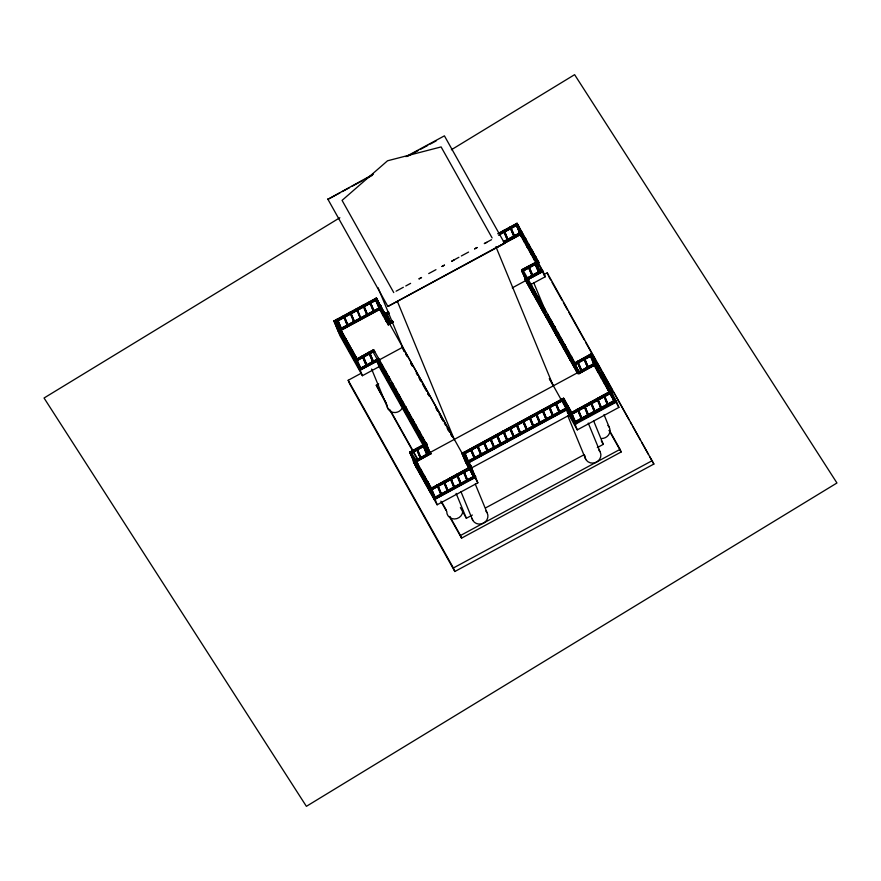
<?xml version="1.0" encoding="UTF-8"?>
<svg xmlns="http://www.w3.org/2000/svg" width="881" height="881" viewBox="0 0 881 881"><rect width="100%" height="100%" fill="white"/><g stroke="black" fill="none" stroke-linecap="round" stroke-linejoin="round"><path stroke-width="1.32" d="M339.846 217.739L44.05 398.014L306.39 806.335L836.95 482.986L574.61 74.665L451.358 149.77M327.875 199.348L373.412 174.185M405.91 156.642L444.42 135.85L504.648 243.42L387.893 306.445L327.677 198.875M329.076 198.699L339.912 192.851M342.313 191.551L349.537 187.653M351.948 186.354L362.774 180.506M365.186 179.206L372.41 175.308M407.308 156.466L418.145 150.618M420.545 149.318L427.77 145.42M430.17 144.121L436.194 140.872M376.87 361.199L379.127 366.672L362.41 375.702L340.044 335.804L333.921 320.937L376.44 297.998L381.341 309.176L379.909 309.947L375.813 300.179L379.645 309.517M334.042 321.224L376.539 298.23M335.661 320.728L334.24 321.499L338.007 330.65L339.438 329.879M497.71 233.729L517.026 223.256L538.952 262.483L522.664 271.216L521.827 269.663L537.025 261.745M498.998 233.278L517.125 223.488M379.865 309.396L341.299 330.21L337.291 319.131M343.942 317.259L343.205 315.938L347.731 326.455L343.81 315.607M350.473 313.735L349.724 312.425L354.261 322.931L350.341 312.094M356.992 310.211L356.254 308.901L360.781 319.407L356.871 308.57L361.397 319.076L360.659 317.755M363.523 306.698L362.785 305.377L367.311 315.883L363.39 305.046M370.042 303.174L369.304 301.853L373.83 312.37L369.921 301.522M377.277 299.551L336.201 321.73L377.233 299.408M376.121 300.751L377.553 299.981M499.659 234.401L517.764 224.578L520.605 231.472M498.536 235.249L516.651 225.459M396.109 291.193L403.355 287.272M405.778 285.973L410.601 283.363M419.059 278.803L421.47 277.493M428.717 273.584L435.963 269.674M442.009 266.414L444.42 265.115M451.667 261.194L458.913 257.285M461.325 255.986L468.571 252.065M474.617 248.805L477.028 247.506M491.521 239.687L484.275 243.596L486.741 242.385M419.114 278.892L421.525 277.592M442.064 266.502L444.476 265.203M451.722 261.294L454.133 259.983M474.661 248.905L477.084 247.605M337.621 327.534L339.042 326.763M379.204 306.258L380.636 305.487L380.955 306.048L379.524 306.819L379.204 306.258L383.301 315.971L384.722 315.2M337.786 330.32L379.16 307.987L340.484 328.701L341.299 330.21M519.239 233.047L520.572 232.033M503.315 241.702L519.867 232.771M503.965 241.592L519.625 233.135M504.042 241.79L519.713 233.333M341.222 330.012L379.788 309.198M520.726 233.234L522.158 232.463M520.374 234.456L387.893 306.445M495.144 248.321L520.451 234.654M342.423 332.798L341.002 333.569L344.768 342.72M522.51 235.502L521.089 236.273L517.345 227.199L518.777 226.428L521.574 233.234M384.017 311.522L382.585 312.292L386.682 322.005L388.103 321.235L384.017 311.522L387.783 320.673L386.363 321.444L383.059 313.438M382.905 312.854L384.336 312.083M342.819 335.914L341.388 336.685L337.302 326.972L338.722 326.201L341.09 331.917M384.909 313.658L388.466 311.731M385.008 313.889L388.565 311.973M384.226 315.75L389.204 313.052M389.303 313.295L384.314 315.982L375.702 300.608M344.383 339.603L345.804 338.833M527.488 245.292L528.919 244.522M388.796 322.435L392.463 320.475M391.351 321.367L388.829 322.435M349.195 344.867L347.764 345.638L351.541 354.79L352.962 354.019L352.642 353.457M393.201 321.796L388.257 324.88L389.567 323.756M389.666 323.999L393.3 322.039M349.581 347.984L348.149 348.755L344.064 339.042L345.495 338.271L348.788 346.277M351.145 351.673L352.576 350.902M534.249 257.362L535.681 256.591M536.044 259.631L534.613 260.402L530.869 251.327L532.3 250.556L534.635 256.228M355.957 356.937L354.525 357.708L358.303 366.859L359.723 366.089L355.638 356.365L354.206 357.135L357.983 366.287L359.415 365.516M333.921 320.937L356.464 360.979L374.513 351.233L373.181 352.125L425.215 445.037L426.646 444.266L373.676 349.68L355.671 359.8M525.395 279.222L521.574 269.949L538.192 261.117M355.726 359.657L373.676 349.68M356.342 360.054L354.922 360.825L350.825 351.101L352.257 350.33L354.933 356.618M521.959 271.557L574.005 364.47L575.425 363.699L523.391 270.786L521.959 271.557L538.93 262.439M537.674 265.875L539.106 265.104M527.686 277.691L542.024 269.96L542.861 271.513L528.523 279.244M377.531 358.996L359.415 368.908L377.564 359.107M527.785 277.922L542.024 269.96M377.63 359.228L376.198 359.999L428.97 454.156M360.153 369.932L378.301 360.428M512.257 287.867L526.232 280.323M528.589 279.046L542.993 271.271L537.014 260.6M362.41 375.702L360.153 370.229L402.705 347.246M543.588 274.795L547.211 272.835L653.867 464.056L454.838 571.505L349.636 383.797L348.182 380.284L361.452 373.115M530.847 284.53L545.251 276.755L542.993 271.271M532.95 291.215L534.371 290.444M534.668 293.329L533.236 294.1L529.25 284.618L530.67 283.847L533.897 291.644M536.331 297.249L537.751 296.479L540.053 302.051M387.541 377.806L388.973 377.035M387.376 405.745L376.264 385.228L378.687 383.929M389.259 379.931L387.838 380.691L384.16 371.782L385.592 371.011L388.345 377.696M541.132 302.513L539.712 303.284L543.39 312.193L544.81 311.434M541.43 305.399L540.009 306.17L536.011 296.677L537.443 295.906L539.271 300.366M392.651 385.955L391.219 386.726L387.222 377.244L388.653 376.473L390.349 380.383M543.092 309.308L544.513 308.537L545.901 311.885M394.303 389.876L395.734 389.105M547.905 314.572L546.473 315.343L550.151 324.263M548.191 317.457L546.771 318.228L542.773 308.746M399.412 398.025L397.981 398.796L393.983 389.314M554.567 326.411L553.136 327.181L557.045 336.63M553.191 327.28L554.623 326.51M404.401 407.848L405.778 406.978L408.63 413.894M553.29 327.523L554.667 326.642M404.445 407.98L405.877 407.209M556.649 333.514L558.08 332.743L560.834 339.427M407.87 414.081L409.291 413.31M556.913 336.333L558.378 335.628L554.347 326.08L552.916 326.851L556.594 335.771M408.123 416.9L409.555 416.129M561.461 338.778L560.041 339.548L563.708 348.469L565.139 347.698M561.759 341.663L560.327 342.434L556.34 332.941L557.761 332.181L559.6 336.63M563.422 345.583L564.842 344.812L566.681 349.272M414.632 426.14L416.063 425.369M416.35 428.254L414.929 429.025L411.251 420.116L412.682 419.345L414.51 423.805M568.223 350.847L566.802 351.618L570.481 360.527L571.901 359.756M417.99 434.498L419.422 433.727L419.73 434.289L418.31 435.06L414.312 425.578M568.52 353.733L567.089 354.503L563.102 345.011M590.953 356.012L575.513 364.349L574.775 363.027L591.294 353.821L612.736 392.133L569.963 415.292L565.976 405.844M413.607 461.27L434.895 499.307L475.597 477.326L477.854 482.81L437.152 504.78L415.92 466.908L409.797 452.063L426.415 443.088L427.197 444.553L410.579 453.528M409.896 452.294L425.325 443.969M411.042 451.821L409.709 452.823L411.042 451.821L432.219 489.66M573.905 364.238L575.425 363.699M426.547 444.035L425.215 445.037M590.501 356.409L591.922 355.638L592.241 356.199L590.81 356.97L590.501 356.409L594.598 366.166L596.03 365.395M414.422 457.856L412.991 458.627L416.691 467.58L418.112 466.809L417.803 466.247M593.893 362.476L595.325 361.706L595.644 362.278L594.212 363.049L593.893 362.476L597.99 372.2L599.41 371.43M578.354 371.264L576.923 372.035L573.245 363.115L574.676 362.344L578.663 371.826M594.576 363.247L577.242 372.597L573.564 363.677L591.294 353.821M416.372 448.638L420.876 459.067L416.988 448.308L421.481 458.737L420.744 457.415M422.902 445.114L427.395 455.543L423.981 445.918M594.664 363.479L414.852 460.73M416.129 460.323L430.28 452.394L430.963 453.616L416.812 461.545M577.661 373.357L579.092 372.586L577.76 373.588L524.889 279.2L577.76 373.588M428.871 453.924L430.402 453.385L426.966 447.185M594.124 365.208L578.784 373.764L594.223 365.439M414.345 462.591L430.963 453.616M416.372 464.661L417.803 463.891M597.274 368.511L598.706 367.74L599.025 368.302L597.593 369.073L597.274 368.511L601.371 378.235L602.791 377.464M421.184 469.925L419.763 470.696L423.453 479.649L424.873 478.879M600.655 374.546L602.086 373.775L602.406 374.337L600.974 375.108L600.655 374.546L604.751 384.27M421.492 472.844L420.072 473.615L416.063 464.089L417.484 463.318L420.116 469.485M465.575 462.073L474.341 477.766L465.675 462.305L461.908 453.175L463.34 452.405L472.095 468.108L429.785 490.827M562.265 399.214L563.598 398.212L572.364 413.905M462.954 452.999L563.598 398.212M462.007 453.418L563.036 398.63L563.774 399.952L463.692 454.321M463.648 452.977L462.228 453.748L465.895 462.635M563.774 399.952L463.593 454.078L462.855 452.757M423.144 476.72L424.565 475.96M604.036 380.581L605.467 379.81L605.787 380.372L604.355 381.143L604.036 380.581L608.132 390.294L609.553 389.523M465.609 459.772L467.04 459.012M566.296 406.405L567.716 405.634M467.822 461.226L568.443 406.901L467.921 461.457M607.416 386.616L608.848 385.845L609.167 386.407L607.736 387.177L607.416 386.616L611.513 396.329L612.934 395.558L611.524 392.133M568.003 408.498L566.582 409.269L562.915 400.37M468.174 462.756L567.992 408.872M468.659 462.778L568.091 409.103M470.025 467.095L429.047 489.506L470.047 467.128L474.65 477.843M610.445 391.34L569.445 413.707L610.423 391.296M437.152 504.78L430.875 488.228M437.527 486.356L436.789 485.035L441.315 495.551L437.405 484.704M444.057 482.832L443.319 481.511L447.845 492.027L443.925 481.18M450.576 479.308L449.839 477.987L454.365 488.503L450.455 477.656M457.107 475.784L456.369 474.463L460.895 484.979L456.975 474.132M463.626 472.26L462.888 470.95L467.426 481.455L463.505 470.619L468.031 481.125L464.243 471.93M470.773 468.417L470.157 468.747L469.419 467.426M471.192 468.108L569.093 415.259L566.835 409.786M610.555 392.948L609.817 391.627L614.343 402.143L610.555 392.948L611.172 392.618L615.059 402.044L575.293 423.508L571.273 412.429M577.925 410.557L577.187 409.247L581.713 419.752L577.804 408.916M584.455 407.044L583.718 405.723L588.244 416.228L584.323 405.392M590.975 403.52L590.237 402.199L594.774 412.704L590.854 401.868M597.714 400.976L601.294 409.191L597.373 398.344M604.036 396.472L603.287 395.151L607.824 405.667L603.903 394.82M429.708 490.629L472.095 468.108M611.194 395.767L612.625 394.996L611.678 392.706M472.337 474.132L473.769 473.372M472.656 474.705L474.077 473.934L470.421 465.036L468.989 465.807L473.945 477.931L468.67 465.245L470.102 464.474L473.24 472.095M574.445 419.995L573.024 420.766L569.357 411.868M574.764 420.556L573.344 421.327L569.677 412.44L571.097 411.669L575.8 422.946L571.747 413.585M434.069 497.787L473.813 476.291L470.498 468.24M574.467 421.999L614.222 400.492L614.971 401.846L575.205 423.32L574.456 421.955M435.357 497.336L473.912 476.522M575.756 421.547L614.31 400.723L610.907 392.452M474.242 477.535L475.663 476.764L434.487 499.395L435.809 498.393M614.575 401.802L616.006 401.031L614.674 402.033L593.431 364.139M612.031 393.741L616.623 401.934L575.018 424.389L549.326 378.566L553.455 385.724M567.067 411.658L577.275 429.873L618.88 407.407L616.623 401.934M460.367 507.566L466.368 518.281L472.37 515.044M485.585 507.908L584.081 454.728M597.296 447.603L603.298 444.354L593.563 420.711M620.059 449.365L621.149 451.986L461.567 538.126L460.488 535.505L620.059 449.365L609.366 430.28M454.838 571.505L453.385 567.981L652.414 460.543M548.665 276.359L550.669 279.949M552.013 282.338L562.067 300.267M563.4 302.657L567.419 309.837M568.763 312.226L584.18 339.725M585.513 342.114L595.567 360.043M596.911 362.432L600.93 369.613M602.263 372.002L612.317 389.931M613.661 392.331L629.067 419.819M630.411 422.219L631.754 424.609M633.087 426.999L640.465 440.148M641.797 442.537L648.504 454.497M649.848 456.887L653.867 464.056M590.677 354.107L591.415 355.428M590.81 355.759L590.072 354.437L593.86 363.633M590.611 355.913L611.216 392.673M612.02 393.928L616.105 401.262M516.42 223.587L517.158 224.908M590.711 356.144L610.643 391.715M532.344 253.034L532.664 253.607L531.232 254.378L527.168 244.731L528.6 243.96L531.728 251.338M537.839 262.846L542.586 271.37L541.154 272.141L519.14 232.804M613.628 398.047L614.949 400.392M616.26 402.727L618.88 407.407M540.593 268.452L545.251 276.755M535.241 262.571L535.978 263.893M534.624 262.901L539.095 273.253L535.086 264.025M538.963 271.601L539.701 272.923L535.703 263.694M584.169 357.664L588.684 368.137L584.643 358.809M510.506 226.78L515.033 237.297L511.454 229.082M583.563 357.994L588.067 368.467L584.499 360.285M528.71 266.095L533.181 276.447L529.173 267.218M528.104 266.425L532.565 276.777L528.567 267.549M577.65 361.188L582.154 371.661L578.123 362.333M596.767 398.675L597.505 399.996M574.676 362.796L575.414 364.106L592.131 355.373M522.929 270.941L522.191 269.619L523.116 271.877M575.711 365.912L579.07 371.903M521.574 269.949L526.133 280.532M576.416 367.817L579.18 372.817M578.784 373.764L578.046 372.454M525.296 278.98L526.045 280.301L542.861 271.513M609.112 430.512L621.149 451.986M492.116 237.925L441.106 146.929L387.541 160.782L342.07 200.383L393.752 292.591M601.305 440.786L603.298 444.354M563.697 398.443L571.692 412.715M570.668 412.76L571.406 414.081M572.353 416.25L576.449 423.618L574.93 424.157L577.275 429.873M562.166 398.983L570.833 414.444M569.357 413.519L570.183 415.028L612.736 392.133M502.919 431.415L503.668 432.736M506.652 440.258L507.489 441.81L503.624 432.428M386.583 312.755L387.321 314.065M390.261 321.675L390.999 322.986L387.045 313.867M377.035 299.606L385.647 314.98M377.795 301.027L385.085 314.032M471.665 469.628L475.762 476.995M385.548 316.631L465.058 458.516M473.626 473.813L474.947 476.158M386.374 318.206L389.017 322.931M461.908 453.175L470.674 468.879M387.155 320.948L388.455 323.272M402.98 349.173L404.302 351.541M405.612 353.942L406.956 356.331M410.987 363.512L412.33 365.912M419.708 379.083L421.052 381.473M422.395 383.874L426.426 391.054M427.759 393.455L429.102 395.844M436.491 409.015L437.835 411.416M439.167 413.806L443.198 420.997M447.9 429.377L449.244 431.767M450.576 434.168L451.92 436.558M475.233 478.119L477.854 482.81M410.865 363.379L412.209 365.78M416.228 372.949L417.572 375.35M418.916 377.74L420.259 380.129M427.626 393.289L428.97 395.679M435.677 407.639L437.02 410.039M441.04 417.209L443.055 420.799M444.387 423.188L445.731 425.589M447.074 427.979L448.418 430.369M379.546 309.286L388.257 324.88M430.38 452.625L431.062 453.858M423.508 444.784L428.012 455.213L427.274 453.891M379.127 366.672L428.122 454.089M368.676 352.378L373.214 362.895L369.15 353.523M362.157 355.902L366.683 366.408L362.631 357.047M376.264 385.228L386.296 403.124M390.305 410.282L417.715 459.177M441.777 502.115L446.458 510.462M449.795 516.42L460.488 535.505M389.38 409.324L418.123 460.609M440.852 501.157L446.193 510.694M449.541 516.662L461.567 538.126M337.423 320.783L336.674 319.462L340.562 328.888M410.458 451.832L412.143 455.422M409.797 452.063L410.59 453.473M430.258 488.559L431.007 489.88M431.855 491.334L435.908 498.624M409.61 452.592L430.787 490.431M336.135 321.62L357.102 359.03L335.474 320.453M356.243 359.096L360.77 369.602L356.717 360.241M434.388 499.164L413.31 461.545L434.487 499.395M358.127 363.225L360.747 367.895M359.415 368.61L360.252 370.174L356.365 360.747L374.414 351.001L374.7 351.585L373.181 352.125M337.687 330.089L360.153 370.229M348.182 380.284L453.385 567.981M402 346.035L453.186 437.703M605.467 379.81L606.877 383.246M607.196 383.808L608.143 386.098M602.879 375.482L604.762 380.063M595.325 361.706L597.208 366.287M591.922 355.638L593.816 360.23M591.283 356.904L594.124 363.798M604.641 396.142L608.43 405.337L604.377 395.965M547.211 272.835L548.18 275.18M598.122 399.666L601.91 408.861L597.847 399.489M604.003 414.61L609.112 427.021M537.52 263.254L515.704 224.325M533.853 254.532L531.981 249.995L530.56 250.766L534.293 259.84M526.937 241.901L525.539 238.498L524.107 239.269L527.851 248.343L529.283 247.572L527.873 244.169M526.155 240.194L525.219 237.925L523.788 238.696L527.532 247.77M527.091 242.462L528.49 245.865M524.966 239.269L521.838 231.89L520.407 232.661L524.47 242.308M520.792 231.538L518.457 225.855L517.026 226.626L520.77 235.712M591.592 403.19L595.38 412.374L591.801 404.17M517.026 223.256L518.92 227.849M518.105 227.21L519.526 230.657M571.604 356.871L574.368 363.567M518.788 229.335L520.208 232.782M571.295 356.309L573.586 361.882M567.915 350.275L570.205 355.847M569.864 357.08L573.861 366.562M564.523 344.24L566.824 349.823M563.763 344.35L561.142 338.205L559.721 338.976L563.4 347.896M566.483 351.045L570.161 359.966M551.286 320.607L554.039 327.303M554.182 327.853L550.966 320.045L549.535 320.816L553.532 330.298M547.586 314.01L549.876 319.583M585.061 406.714L588.86 415.898L584.797 406.537M533.688 282.592L546.044 312.436M540.824 301.941L543.434 308.086M546.154 314.781L549.832 323.701M539.392 302.712L543.07 311.632M530.99 284.409L533.754 291.093M588.244 423.078L600.005 451.623M527.29 277.812L529.591 283.385M524.327 274.321L526.188 278.848M525.869 278.583L529.855 288.065M578.542 410.227L582.33 419.422L578.277 410.061M567.408 405.073L570.018 411.416M571.141 413.916L574.544 422.197M564.336 399.6L566.428 404.676M564.027 399.038L566.637 405.381M562.596 399.809L566.362 408.927M567.827 415.887L585.733 459.331M495.904 246.713L553.235 385.79M556.539 404.148L560.206 413.068L556.252 403.95M550.008 407.672L553.686 416.592L549.733 407.463M549.392 408.002L553.07 416.922L549.116 407.793M543.478 411.196L547.156 420.116L543.203 410.987M542.872 411.526L546.55 420.446L542.586 411.317M536.958 414.72L540.637 423.64L536.672 414.51M530.428 418.244L534.106 427.164L530.153 418.035M529.822 418.574L533.501 427.494L529.536 418.365M523.909 421.768L527.587 430.688L523.622 421.559M517.378 425.281L521.056 434.201L517.103 425.083M516.773 425.611L520.44 434.531L516.486 425.413M510.859 428.805L514.526 437.725L510.573 428.607M510.242 429.135L513.92 438.055L509.967 428.937M504.328 432.329L508.007 441.249L504.053 432.13M502.886 431.106L507.324 441.623M497.732 435.897L501.41 444.806L497.457 435.688M497.126 436.227L500.793 445.136L496.84 436.018M491.213 439.41L494.88 448.33M490.926 439.212L494.142 447.019M484.682 442.934L488.36 451.854L484.407 442.736M484.076 443.264L487.744 452.184L483.79 443.066M478.163 446.458L481.83 455.378L477.876 446.26M471.632 449.982L475.311 458.902L471.357 449.773M465.102 453.506L468.78 462.426M464.827 453.297L468.042 461.104M470.179 466.633L466.721 458.439L465.289 459.21L469.276 468.67M464.496 453.836L467.712 461.644M475.266 484.065L487.039 512.61M397.408 301.456L454.365 439.652M457.713 475.454L461.512 484.649L457.448 475.288M378.081 287.713L404.489 351.64M460.994 491.763L472.756 520.319M380.636 305.487L383.94 313.493M380.548 307.458L377.178 299.32L376.572 299.65L375.835 298.329L377.729 302.921M451.193 478.978L454.981 488.173L450.929 478.812M376.44 297.998L379.282 304.892M377.52 301.952L378.467 304.242M456.116 493.393L466.368 518.281M370.659 302.844L374.447 312.039L370.394 302.668M444.663 482.502L448.451 491.697L444.398 482.336M427.197 444.553L410.48 453.286L414.444 462.822M426.206 443.473L429.884 452.394L428.452 453.164L425.237 445.357M429.565 451.832L425.886 442.912L424.455 443.683L428.133 452.603M425.578 444.134L422.506 436.877L421.074 437.648L425.071 447.13M419.444 431.404L421.283 435.864M419.125 430.842L421.878 437.527M415.744 424.807L418.497 431.503M418.012 432.175L421.691 441.095M414.202 423.232L412.363 418.772L410.931 419.543L414.61 428.463M417.693 431.613L421.371 440.533M423.376 446.249L426.657 454.222M411.273 418.321L408.982 412.737L407.551 413.508L411.548 423.001L412.969 422.23L411.592 418.882M364.128 306.368L367.917 315.552L364.338 307.337M407.859 412.22L405.557 406.648L404.137 407.418L407.815 416.328M438.143 486.026L441.932 495.221L437.879 485.849M405.712 408.982L402.177 400.613L400.756 401.384L404.742 410.865M399.115 395.14L402.331 402.947M404.357 407.749L408.255 417.198M400.172 397.915L398.796 394.578L397.375 395.349L401.042 404.269M395.415 388.543L398.168 395.228M394.192 387.53L392.353 383.07L390.922 383.841L394.6 392.761L396.032 391.99L395.712 391.428L394.281 392.199L390.602 383.279L392.034 382.508L393.873 386.968M397.683 395.91L401.362 404.831M387.574 376.011L385.272 370.438L383.841 371.209L387.519 380.129M384.964 371.661L381.891 364.404L380.46 365.175L384.457 374.667M416.845 449.773L420.127 457.746M378.819 358.941L382.046 366.749M378.511 358.369L381.264 365.064M431.613 489.55L435.401 498.745L431.349 489.373M430.721 488.713L427.946 481.984L426.525 482.755L430.214 491.719M377.398 359.712L381.077 368.632M429.939 487.017L427.637 481.422L426.206 482.193L429.895 491.146M377.079 359.14L380.757 368.06M430.732 489.704L434.146 497.985M427.803 483.79L424.246 475.388L422.825 476.158L426.833 485.684M424.422 477.755L420.865 469.353L419.444 470.124L423.133 479.088M417.187 464.573L414.103 457.283L412.682 458.054L416.372 467.018M412.341 456.38L413.751 459.805M351.079 313.405L354.867 322.6L351.288 314.385M371.606 369.04L387.981 408.762M344.559 316.929L348.347 326.124L344.284 316.764M355.627 359.426L359.514 368.853M352.015 351.728L348.876 344.295L347.444 345.066L351.222 354.228M338.029 320.453L341.817 329.648L337.764 320.288M345.253 339.659L342.114 332.236L340.683 333.007L344.46 342.158M336.135 321.873L337.709 325.882M607.912 425.446A8.116 7.555 -22.4 0 1 609.256 433.76A8.116 7.555 -22.4 0 1 601.613 438.518M485.838 511.035A8.116 7.555 -22.4 0 1 483.592 523.061A8.116 7.555 -22.4 0 1 472.051 518.48M598.805 450.048A8.116 7.555 -22.4 0 1 595.6 462.525A8.116 7.555 -22.4 0 1 584.841 455.51M401.89 408.696A8.116 7.555 -22.4 0 1 393.708 412.484A8.116 7.555 -22.4 0 1 387.266 406.923M462.8 511.31A8.116 7.555 -22.4 0 1 454.409 518.986A8.116 7.555 -22.4 0 1 446.744 511.376M535.362 256.03L533.941 256.8L537.994 266.436L539.425 265.666L535.362 256.03M534.051 289.871L532.631 290.642L536.617 300.135L538.049 299.364L534.051 289.871M431.018 487.457L429.587 488.228L433.595 497.754L435.027 496.983L431.018 487.457M510.628 228.432L509.89 227.111L514.416 237.628L510.628 228.432M504.714 231.626L503.976 230.304L508.502 240.81L504.714 231.626M577.771 362.84L577.033 361.518L581.548 371.991L577.771 362.84M504.108 231.956L503.37 230.635L507.897 241.141L504.108 231.956M555.922 404.478L555.184 403.157L559.6 413.398L555.922 404.478M536.342 415.05L535.604 413.729L540.02 423.97L536.342 415.05M523.292 422.098L522.554 420.777L526.97 431.018L523.292 422.098M490.596 439.74L489.858 438.43L494.274 448.66L490.596 439.74M477.546 446.788L476.808 445.467L481.224 455.708L477.546 446.788M471.016 450.312L470.278 448.991L474.694 459.232L471.016 450.312M386.715 314.396L385.977 313.085L390.393 323.316L386.715 314.396M370.031 353.369L369.293 352.048L373.819 362.565L370.031 353.369M363.501 356.893L362.763 355.572L367.3 366.078L363.501 356.893"/></g></svg>
